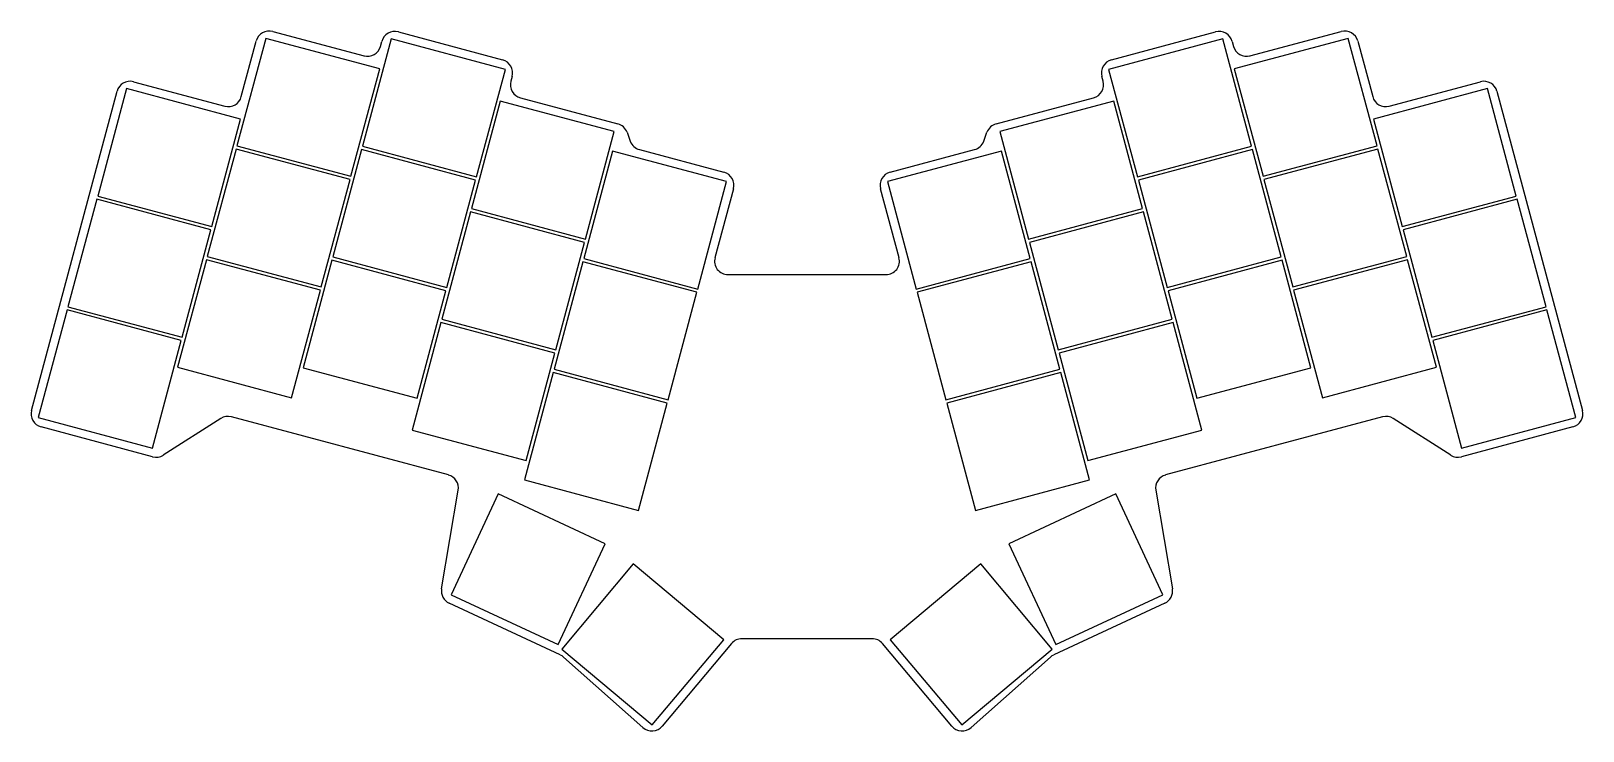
# Model space of a CAD drawing. Header units: millimetres. Extents: x 59 to 289, y -175 to -71.
import ezdxf

# ---------------------------------------------------------------- set-up
doc = ezdxf.new("R2010")
doc.units = ezdxf.units.MM

msp = doc.modelspace()

# ---------------------------------------------------------------- linework, layer by layer
for p, q in [((94.87, -70.93), (108.4, -74.56)), ((113.49, -71), (128.95, -75.14)), ((219.19, -75.14), (234.64, -71)), ((239.73, -74.56), (253.26, -70.93)), ((93.83, -71.95), (89.56, -87.88)), ((90.21, -80.6), (92.42, -72.35)), ((110.73, -76.47), (93.83, -71.95)), ((112.44, -72.02), (108.17, -87.95)), ((110.85, -73.14), (111.04, -72.42)), ((129.35, -76.55), (112.44, -72.02)), ((235.69, -72.02), (218.78, -76.55)), ((239.96, -87.95), (235.69, -72.02)), ((237.09, -72.42), (237.28, -73.14)), ((254.3, -71.95), (237.4, -76.47)), ((258.57, -87.88), (254.3, -71.95)), ((255.71, -72.35), (257.92, -80.6)), ((106.46, -92.41), (110.73, -76.47)), ((125.08, -92.48), (129.35, -76.55)), ((130.36, -77.59), (130.17, -78.32)), ((217.97, -78.32), (217.77, -77.59)), ((218.78, -76.55), (223.05, -92.48)), ((237.4, -76.47), (241.67, -92.41)), ((59.11, -127.13), (71.79, -79.8)), ((73.19, -79.4), (68.92, -95.34)), ((90.1, -83.93), (73.19, -79.4)), ((74.24, -78.39), (87.76, -82.01)), ((274.94, -79.4), (258.03, -83.93)), ((260.37, -82.01), (273.89, -78.39)), ((279.21, -95.34), (274.94, -79.4)), ((276.34, -79.8), (289.02, -127.13)), ((128.6, -81.26), (124.33, -97.2)), ((145.5, -85.79), (128.6, -81.26)), ((131.58, -80.77), (146.03, -84.64)), ((202.1, -84.64), (216.55, -80.77)), ((219.53, -81.26), (202.63, -85.79)), ((223.8, -97.2), (219.53, -81.26)), ((85.83, -99.87), (90.1, -83.93)), ((258.03, -83.93), (262.3, -99.87)), ((141.23, -101.73), (145.5, -85.79)), ((147.39, -85.89), (147.87, -87.2)), ((200.26, -87.2), (200.74, -85.89)), ((202.63, -85.79), (206.9, -101.73)), ((89.43, -88.37), (85.16, -104.3)), ((106.33, -92.9), (89.43, -88.37)), ((89.56, -87.88), (106.46, -92.41)), ((108.04, -88.44), (103.77, -104.37)), ((124.95, -92.97), (108.04, -88.44)), ((108.17, -87.95), (125.08, -92.48)), ((145.25, -88.67), (140.98, -104.61)), ((162.15, -93.2), (145.25, -88.67)), ((149.23, -88.45), (161.75, -91.8)), ((202.88, -88.67), (185.98, -93.2)), ((186.38, -91.8), (198.9, -88.45)), ((207.15, -104.61), (202.88, -88.67)), ((223.05, -92.48), (239.96, -87.95)), ((240.09, -88.44), (223.18, -92.97)), ((244.36, -104.37), (240.09, -88.44)), ((241.67, -92.41), (258.57, -87.88)), ((258.7, -88.37), (241.8, -92.9)), ((262.97, -104.3), (258.7, -88.37)), ((102.06, -108.83), (106.33, -92.9)), ((120.68, -108.9), (124.95, -92.97)), ((157.88, -109.14), (162.15, -93.2)), ((163.17, -94.25), (160.42, -104.48)), ((187.71, -104.48), (184.96, -94.25)), ((185.98, -93.2), (190.25, -109.14)), ((223.18, -92.97), (227.45, -108.9)), ((241.8, -92.9), (246.07, -108.83)), ((68.79, -95.82), (64.52, -111.76)), ((85.7, -100.35), (68.79, -95.82)), ((68.92, -95.34), (85.83, -99.87)), ((262.3, -99.87), (279.21, -95.34)), ((279.34, -95.82), (262.43, -100.35)), ((283.61, -111.76), (279.34, -95.82)), ((124.2, -97.68), (119.93, -113.62)), ((141.1, -102.21), (124.2, -97.68)), ((124.33, -97.2), (141.23, -101.73)), ((206.9, -101.73), (223.8, -97.2)), ((223.93, -97.68), (207.03, -102.21)), ((228.2, -113.62), (223.93, -97.68)), ((81.43, -116.29), (85.7, -100.35)), ((262.43, -100.35), (266.7, -116.29)), ((136.83, -118.15), (141.1, -102.21)), ((207.03, -102.21), (211.3, -118.15)), ((85.03, -104.79), (80.76, -120.72)), ((101.93, -109.32), (85.03, -104.79)), ((85.16, -104.3), (102.06, -108.83)), ((103.64, -104.86), (99.37, -120.8)), ((120.55, -109.39), (103.64, -104.86)), ((103.77, -104.37), (120.68, -108.9)), ((140.85, -105.1), (136.58, -121.03)), ((157.75, -109.62), (140.85, -105.1)), ((140.98, -104.61), (157.88, -109.14)), ((190.25, -109.14), (207.15, -104.61)), ((207.28, -105.1), (190.38, -109.62)), ((211.55, -121.03), (207.28, -105.1)), ((227.45, -108.9), (244.36, -104.37)), ((244.49, -104.86), (227.58, -109.39)), ((248.76, -120.8), (244.49, -104.86)), ((246.07, -108.83), (262.97, -104.3)), ((263.1, -104.79), (246.2, -109.32)), ((267.37, -120.72), (263.1, -104.79)), ((162.36, -107), (185.77, -107)), ((97.66, -125.25), (101.93, -109.32)), ((116.28, -125.32), (120.55, -109.39)), ((153.48, -125.56), (157.75, -109.62)), ((190.38, -109.62), (194.65, -125.56)), ((227.58, -109.39), (231.85, -125.32)), ((246.2, -109.32), (250.47, -125.25)), ((64.39, -112.24), (60.12, -128.18)), ((81.3, -116.77), (64.39, -112.24)), ((64.52, -111.76), (81.43, -116.29)), ((266.7, -116.29), (283.61, -111.76)), ((283.74, -112.24), (266.83, -116.77)), ((288.01, -128.18), (283.74, -112.24)), ((119.8, -114.1), (115.53, -130.04)), ((136.7, -118.63), (119.8, -114.1)), ((119.93, -113.62), (136.83, -118.15)), ((211.3, -118.15), (228.2, -113.62)), ((228.33, -114.1), (211.43, -118.63)), ((232.6, -130.04), (228.33, -114.1)), ((77.03, -132.71), (81.3, -116.77)), ((266.83, -116.77), (271.1, -132.71)), ((132.43, -134.57), (136.7, -118.63)), ((211.43, -118.63), (215.7, -134.57)), ((80.76, -120.72), (97.66, -125.25)), ((99.37, -120.8), (116.28, -125.32)), ((136.45, -121.52), (132.18, -137.45)), ((153.35, -126.05), (136.45, -121.52)), ((136.58, -121.03), (153.48, -125.56)), ((194.65, -125.56), (211.55, -121.03)), ((211.68, -121.52), (194.78, -126.05)), ((215.95, -137.45), (211.68, -121.52)), ((231.85, -125.32), (248.76, -120.8)), ((250.47, -125.25), (267.37, -120.72)), ((149.08, -141.98), (153.35, -126.05)), ((194.78, -126.05), (199.05, -141.98)), ((60.12, -128.18), (77.03, -132.71)), ((87.16, -128.34), (78.65, -133.77)), ((120.92, -136.71), (88.75, -128.1)), ((259.38, -128.1), (227.21, -136.71)), ((269.48, -133.77), (260.97, -128.34)), ((271.1, -132.71), (288.01, -128.18)), ((77.06, -134.01), (60.52, -129.58)), ((115.53, -130.04), (132.43, -134.57)), ((215.7, -134.57), (232.6, -130.04)), ((287.61, -129.58), (271.07, -134.01)), ((132.18, -137.45), (149.08, -141.98)), ((199.05, -141.98), (215.95, -137.45)), ((119.9, -153.58), (122.37, -138.98)), ((128.28, -139.52), (121.3, -154.47)), ((144.14, -146.92), (128.28, -139.52)), ((219.85, -139.52), (203.99, -146.92)), ((226.83, -154.47), (219.85, -139.52)), ((225.76, -138.98), (228.23, -153.58)), ((137.16, -161.87), (144.14, -146.92)), ((203.99, -146.92), (210.97, -161.87)), ((148.32, -149.89), (137.72, -162.53)), ((161.73, -161.14), (148.32, -149.89)), ((199.81, -149.89), (186.4, -161.14)), ((210.41, -162.53), (199.81, -149.89)), ((137.5, -163.41), (121.02, -155.72)), ((121.3, -154.47), (137.16, -161.87)), ((227.11, -155.72), (210.63, -163.41)), ((210.97, -161.87), (226.83, -154.47)), ((183.71, -160.99), (164.42, -160.99)), ((137.72, -162.53), (151.12, -173.78)), ((151.12, -173.78), (161.73, -161.14)), ((162.89, -161.7), (152.6, -173.97)), ((195.53, -173.97), (185.24, -161.7)), ((186.4, -161.14), (197.01, -173.78)), ((197.01, -173.78), (210.41, -162.53)), ((149.74, -174.17), (137.99, -163.73)), ((210.14, -163.73), (198.39, -174.17))]:
    msp.add_line(p, q)
for centre, start, end in [((94.36, -72.86), 75, 165), ((112.97, -72.93), 75, 165), ((235.16, -72.93), 15, 105), ((253.77, -72.86), 15, 105), ((108.91, -72.62), 255, 345), ((239.22, -72.62), 195, 285), ((128.43, -77.08), 345, 75), ((219.7, -77.08), 105, 195), ((73.72, -80.32), 75, 165), ((132.1, -78.84), 165, 255), ((216.03, -78.84), 285, 15), ((274.41, -80.32), 15, 105), ((88.28, -80.08), 255, 345), ((259.85, -80.08), 195, 285), ((145.51, -86.57), 20.0594, 75), ((202.62, -86.57), 105, 159.9406), ((149.75, -86.52), 200.0594, 255), ((198.38, -86.52), 285, 339.9406), ((161.23, -93.73), 345, 75), ((186.9, -93.73), 105, 195), ((162.36, -105), 165, 270), ((185.77, -105), 270, 15), ((61.04, -127.65), 165, 255), ((88.23, -130.03), 75, 122.5311), ((259.9, -130.03), 57.4689, 105), ((287.09, -127.65), 285, 15), ((77.58, -132.08), 255, 302.5311), ((270.55, -132.08), 237.4689, 285), ((120.4, -138.65), 350.3818, 75), ((227.73, -138.65), 105, 189.6182), ((121.87, -153.91), 170.3818, 245), ((226.26, -153.91), 295, 9.6182), ((164.42, -162.99), 90, 140), ((183.71, -162.99), 40, 90), ((136.66, -165.22), 48.359, 65), ((211.47, -165.22), 115, 131.641), ((151.07, -172.68), 228.359, 320), ((197.06, -172.68), 220, 311.641)]:
    msp.add_arc(centre, 2, start, end)

doc.saveas('drawing.dxf')
